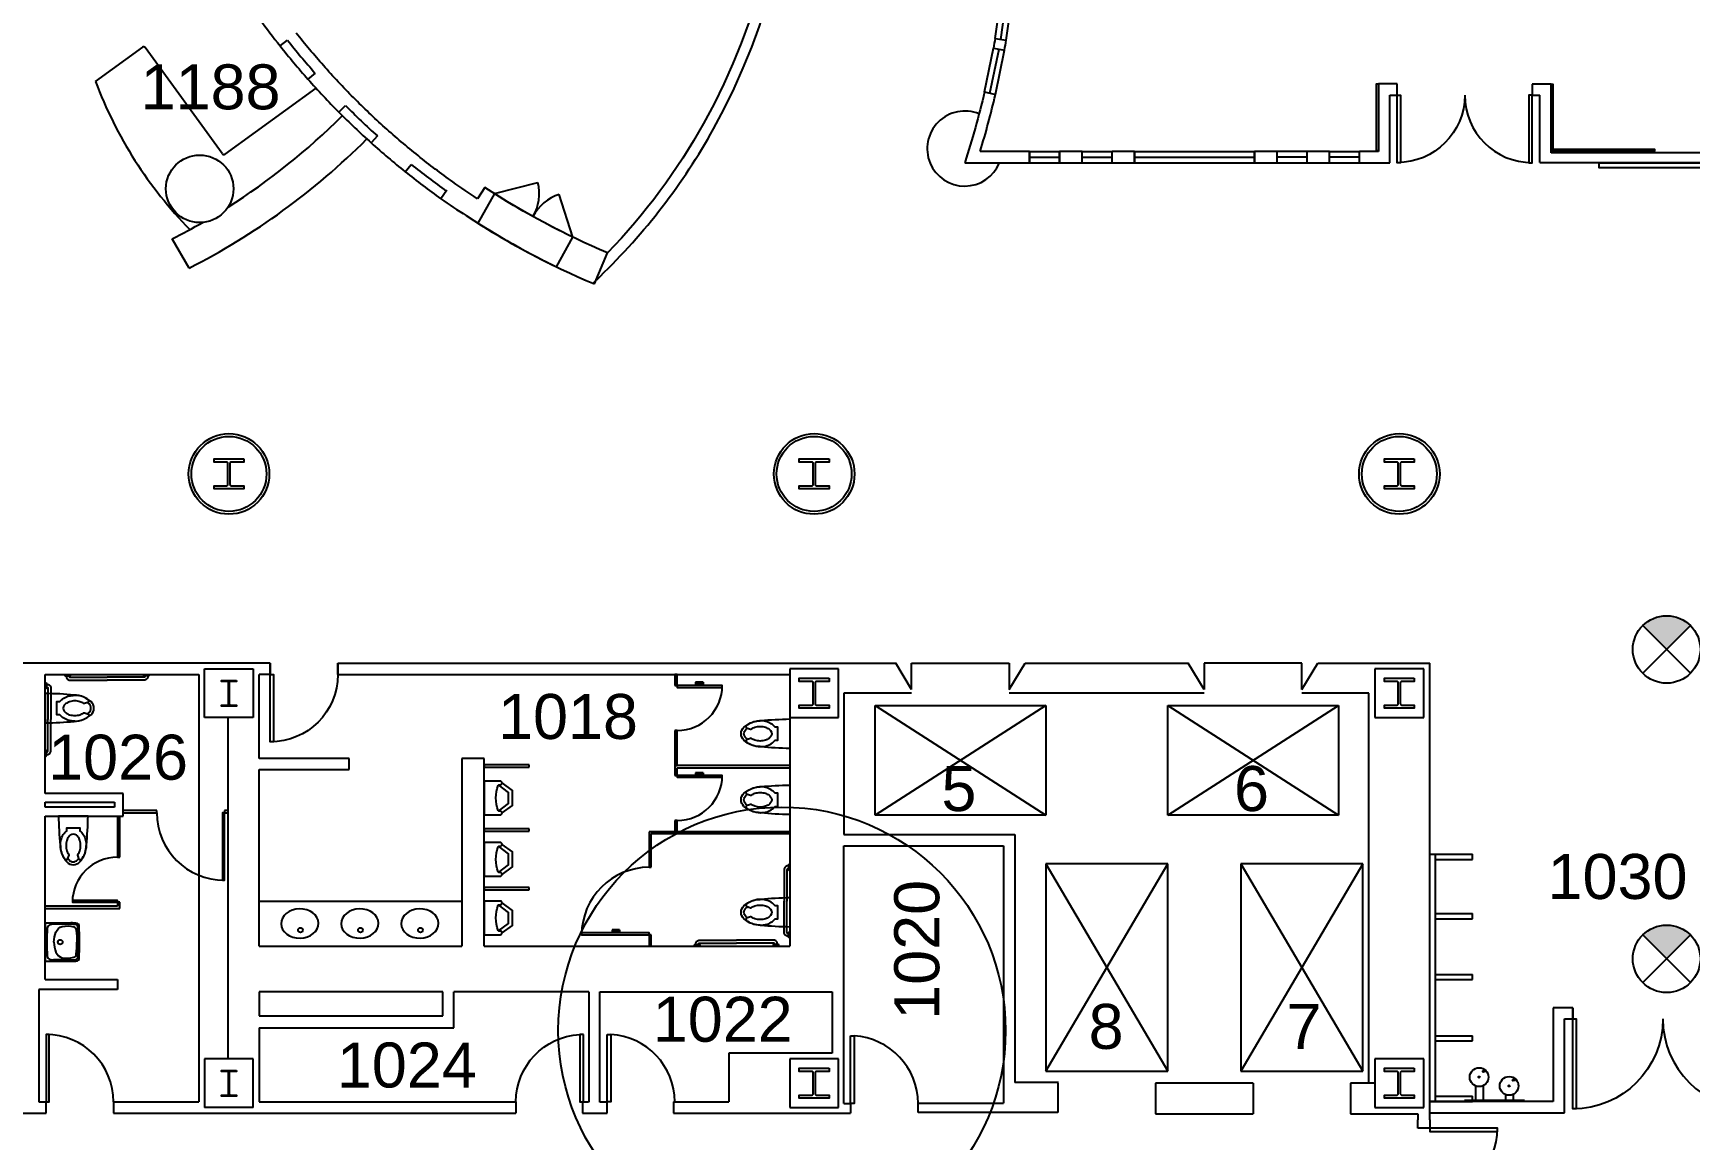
# Model space of a CAD drawing. Header units: inches. Extents: x 283 to 7662, y 1515 to 4754.
# Drawn here: x 5179 to 6062, y 3067 to 3657 of the extents above; entities that cross this region are included whole.
import ezdxf

# ---------------------------------------------------------------- set-up
doc = ezdxf.new("R2010")
doc.units = ezdxf.units.IN
doc.header["$LTSCALE"] = 150
doc.header["$MEASUREMENT"] = 0
doc.header["$PDMODE"] = 3
doc.header["$PDSIZE"] = 1
doc.layers.get('0').update_dxf_attribs({"linetype": 'CONTINUOUS'})
doc.layers.get('DEFPOINTS').update_dxf_attribs({"color": 31, "linetype": 'CONTINUOUS'})
for name, color, linetype in [('A-ANNO-TEXT', 4, 'CONTINUOUS'), ('A-ANNO-TEXT-STAIR', 4, 'CONTINUOUS'), ('A-COLS', 5, 'CONTINUOUS'), ('A-DOOR', 2, 'CONTINUOUS'), ('A-FLOR-CASE', 3, 'CONTINUOUS'), ('A-FLOR-EVTR', 2, 'CONTINUOUS'), ('A-FLOR-PFIX', 2, 'CONTINUOUS'), ('A-GLAZ', 2, 'CONTINUOUS'), ('A-GLAZ-SILL', 1, 'CONTINUOUS'), ('A-WALL-FULL', 6, 'CONTINUOUS'), ('X-Clng-Lite', 12, 'CONTINUOUS')]:
    doc.layers.add(name, color=color, linetype=linetype)
doc.styles.add('ARIAL', font='arial.ttf')
doc.styles.get("Standard").update_dxf_attribs({"font": 'SIMPLEX.shx', "height": 9})

# ---------------------------------------------------------------- blocks, each defined once
blk = doc.blocks.new('3DOOR')
blk.add_lwpolyline([(0, 36), (2, 36), (2, 0), (0, 0)], close=True)
blk.add_arc((-0.1, -0.04), 36.1, 0.06887, 86.65797)
blk = doc.blocks.new('I_PLUMB_WC_FLUSH - WALL_P')
for p, q in [((0, 7.87), (0, -7.87)), ((20.66, -2.45), (20.66, -2.45)), ((23.42, -3.55), (23.42, -3.55))]:
    blk.add_line(p, q)
for points in [[(15.8, -6.89, -0.074934), (12.15, -6.34, -0.085426), (9.26, -4.87, -0.066386), (7.85, -3.5), (6.3, -3.5), (6.3, 3.5), (7.85, 3.5, -0.066386), (9.26, 4.87, -0.085426), (12.15, 6.34, -0.111314), (17.58, 6.76)], [(23.31, 4.04, -0.562484), (23.12, 3.21), (20.89, 2.47, -0.238976), (20.44, 2.54, 0.08035), (18.56, 3.47, 0.074934), (15.8, 3.89, 0.074934), (13.03, 3.47, 0.085426), (11.05, 2.46, 0.066386), (10.21, 1.65, 0.330534), (10.21, -1.65, 0.066386), (11.05, -2.46, 0.085426), (13.03, -3.47, 0.074934), (15.8, -3.89, 0.074934), (18.56, -3.47, 0.08035), (20.44, -2.54, -0.238976), (20.89, -2.47), (23.09, -3.2, -0.549653), (23.3, -4.02)]]:
    blk.add_lwpolyline(points, format="xyb")
for centre, radius, start, end in [((-4.53, -220.77), 228.68, 84.97475, 88.86522), ((15.15, -6.94), 13.98, 48.3948, 88.55225), ((15.8, -5.49), 12.38, 72.85836, 90), ((16.63, -2.8), 9.56, 53.32752, 72.85836), ((17.9, -1.09), 7.43, 43.42584, 53.32752), ((15.32, -6.59), 12, 47.5091, 53.12083), ((21.36, 0), 3.07, 312.49041, 47.50959), ((21.28, 0), 4.72, 312.19376, 48.11148), ((-4.53, 220.77), 228.68, 271.13478, 275.02525), ((15.14, 6.9), 13.94, 271.50865, 311.82352), ((15.8, 5.49), 12.38, 270, 287.14164), ((16.63, 2.8), 9.56, 287.14164, 306.67248), ((17.9, 1.09), 7.43, 306.67248, 316.57416), ((15.32, 6.61), 12, 306.87917, 312.4909)]:
    blk.add_arc(centre, radius, start, end)
blk = doc.blocks.new('*U86')
at = {"layer": 'A-FLOR-PFIX', "color": 2, "linetype": 'Continuous', "lineweight": -3}
blk.add_blockref('I_PLUMB_WC_FLUSH - WALL_P', (0, 0), dxfattribs=at)
blk = doc.blocks.new('I_PLUMB_URINAL_WALL-HUNG_P')
at = {"color": 0, "linetype": 'ByBlock', "lineweight": -2}
blk.add_lwpolyline([(8.5, -7), (7.78, -7, -0.317923), (7.4, -6.74, -0.171412), (7.4, 6.74, -0.317923), (7.78, 7), (8.5, 7, 1), (8.5, 9), (0, 9), (0, -9), (8.5, -9, 1)], format="xyb", close=True, dxfattribs=at)
for points in [[(7.56, -6.94), (13, -2.98), (13, 2.98), (7.56, 6.94)], [(9.5, -8), (15, -4), (15, 4), (9.5, 8)]]:
    blk.add_lwpolyline(points, dxfattribs=at)
at = {"layer": 'DEFPOINTS', "color": 0, "linetype": 'ByBlock', "lineweight": -2}
for p in [(0, 15), (0, -15)]:
    blk.add_point(p, dxfattribs=at)
at = {"color": 0, "linetype": 'ByBlock', "lineweight": -2, "flags": 9}
for tag, p in [('FU_COLD', (0.02, -8.99)), ('FU_HOT', (0.04, -8.99)), ('FU_WASTE', (0.07, -8.99)), ('FU_TOTAL', (0.09, -8.99)), ('FIXT_CODE', (0.12, -8.99))]:
    blk.add_attdef(tag, p, '', height=0.01, rotation=90, dxfattribs=at)
blk = doc.blocks.new('TRA_EXITSIGN_1')
at = {"linetype": 'ByBlock'}
blk.add_hatch(color=0, dxfattribs=at).paths.add_polyline_path([(0, 0), (-0.707, 0.707, 0.198912), (-1, 0, 0.198912), (-0.707, -0.707)])
at = {"color": 0, "linetype": 'ByBlock'}
for p, q in [((-0.707, -0.707), (0.707, 0.707)), ((0.707, -0.707), (-0.707, 0.707))]:
    blk.add_line(p, q, dxfattribs=at)
blk.add_circle((0, 0), 1, dxfattribs=at)
blk = doc.blocks.new('*U149')
at = {"layer": 'A-FLOR-PFIX', "color": 2, "linetype": 'Continuous', "lineweight": -3}
blk.add_blockref('I_PLUMB_WC_FLUSH - WALL_P', (0, 0), dxfattribs=at)
blk = doc.blocks.new('*U151')
at = {"layer": 'A-FLOR-PFIX', "color": 2, "linetype": 'Continuous', "lineweight": -3}
blk.add_blockref('I_PLUMB_WC_FLUSH - WALL_P', (0, 0), dxfattribs=at)
blk = doc.blocks.new('*U155')
at = {"layer": 'A-FLOR-PFIX', "color": 2, "linetype": 'Continuous', "lineweight": -3}
blk.add_blockref('I_PLUMB_WC_FLUSH - WALL_P', (0, 0), dxfattribs=at)
blk = doc.blocks.new('*U157')
at = {"layer": 'A-FLOR-PFIX', "color": 2, "linetype": 'Continuous', "lineweight": -3}
blk.add_blockref('I_PLUMB_WC_FLUSH - WALL_P', (0, 0), dxfattribs=at)

msp = doc.modelspace()

# ---------------------------------------------------------------- linework, layer by layer
at = {"layer": 'A-COLS'}
for p, q in [((5270, 3292), (5270, 3318)), ((5270, 3318), (5296, 3318)), ((5296, 3318), (5296, 3292)), ((5608, 3318), (5582, 3318)), ((5582, 3318), (5582, 3292)), ((5608, 3292), (5608, 3318)), ((5894, 3318), (5894, 3292)), ((5920, 3318), (5894, 3318)), ((5920, 3292), (5920, 3318)), ((5296, 3292), (5270, 3292)), ((5582, 3292), (5608, 3292)), ((5894, 3292), (5920, 3292)), ((5270, 3110), (5270, 3084)), ((5296, 3110), (5270, 3110)), ((5296, 3084), (5296, 3110)), ((5582, 3110), (5582, 3084)), ((5608, 3110), (5582, 3110)), ((5608, 3084), (5608, 3110)), ((5894, 3110), (5894, 3084)), ((5920, 3110), (5894, 3110)), ((5920, 3084), (5920, 3110)), ((5296, 3084), (5270, 3084)), ((5582, 3084), (5608, 3084)), ((5894, 3084), (5920, 3084))]:
    msp.add_line(p, q, dxfattribs=at)
for points in [[(5290.94, 3430.02), (5290.94, 3428.3), (5284.19, 3428.3, 0.414214), (5283.53, 3427.64), (5283.53, 3416.36, 0.414214), (5284.19, 3415.7), (5290.94, 3415.7), (5290.94, 3413.98), (5275.05, 3413.98), (5275.05, 3415.7), (5281.81, 3415.7, 0.414214), (5282.46, 3416.36), (5282.46, 3427.64, 0.414214), (5281.81, 3428.3), (5275.05, 3428.3), (5275.05, 3430.02)], [(5602.94, 3430.02), (5602.94, 3428.3), (5596.19, 3428.3, 0.414214), (5595.53, 3427.64), (5595.53, 3416.36, 0.414214), (5596.19, 3415.7), (5602.94, 3415.7), (5602.94, 3413.98), (5587.05, 3413.98), (5587.05, 3415.7), (5593.81, 3415.7, 0.414214), (5594.46, 3416.36), (5594.46, 3427.64, 0.414214), (5593.81, 3428.3), (5587.05, 3428.3), (5587.05, 3430.02)], [(5914.94, 3430.02), (5914.94, 3428.3), (5908.19, 3428.3, 0.414214), (5907.53, 3427.64), (5907.53, 3416.36, 0.414214), (5908.19, 3415.7), (5914.94, 3415.7), (5914.94, 3413.98), (5899.05, 3413.98), (5899.05, 3415.7), (5905.81, 3415.7, 0.414214), (5906.46, 3416.36), (5906.46, 3427.64, 0.414214), (5905.81, 3428.3), (5899.05, 3428.3), (5899.05, 3430.02)], [(5602.94, 3313.02), (5602.94, 3311.3), (5596.19, 3311.3, 0.414214), (5595.53, 3310.64), (5595.53, 3299.36, 0.414214), (5596.19, 3298.7), (5602.94, 3298.7), (5602.94, 3296.98), (5587.05, 3296.98), (5587.05, 3298.7), (5593.81, 3298.7, 0.414214), (5594.46, 3299.36), (5594.46, 3310.64, 0.414214), (5593.81, 3311.3), (5587.05, 3311.3), (5587.05, 3313.02)], [(5914.94, 3313.02), (5914.94, 3311.3), (5908.19, 3311.3, 0.414214), (5907.53, 3310.64), (5907.53, 3299.36, 0.414214), (5908.19, 3298.7), (5914.94, 3298.7), (5914.94, 3296.98), (5899.05, 3296.98), (5899.05, 3298.7), (5905.81, 3298.7, 0.414214), (5906.46, 3299.36), (5906.46, 3310.64, 0.414214), (5905.81, 3311.3), (5899.05, 3311.3), (5899.05, 3313.02)], [(5287, 3311.83), (5287, 3311.3), (5283.93, 3311.3, 0.414214), (5283.15, 3310.52), (5283.15, 3299.48, 0.414214), (5283.93, 3298.7), (5287, 3298.7), (5287, 3298.17), (5279, 3298.17), (5279, 3298.7), (5282.06, 3298.7, 0.414214), (5282.85, 3299.48), (5282.85, 3310.52, 0.414214), (5282.06, 3311.3), (5279, 3311.3), (5279, 3311.83)], [(5287, 3103.83), (5287, 3103.3), (5283.93, 3103.3, 0.414214), (5283.15, 3102.52), (5283.15, 3091.48, 0.414214), (5283.93, 3090.7), (5287, 3090.7), (5287, 3090.17), (5279, 3090.17), (5279, 3090.7), (5282.06, 3090.7, 0.414214), (5282.85, 3091.48), (5282.85, 3102.52, 0.414214), (5282.06, 3103.3), (5279, 3103.3), (5279, 3103.83)], [(5602.94, 3105.02), (5602.94, 3103.3), (5596.19, 3103.3, 0.414214), (5595.53, 3102.65), (5595.53, 3091.36, 0.414214), (5596.19, 3090.7), (5602.94, 3090.7), (5602.94, 3088.98), (5587.05, 3088.98), (5587.05, 3090.7), (5593.81, 3090.7, 0.414214), (5594.46, 3091.36), (5594.46, 3102.65, 0.414214), (5593.81, 3103.3), (5587.05, 3103.3), (5587.05, 3105.02)], [(5914.94, 3105.02), (5914.94, 3103.3), (5908.19, 3103.3, 0.414214), (5907.53, 3102.65), (5907.53, 3091.36, 0.414214), (5908.19, 3090.7), (5914.94, 3090.7), (5914.94, 3088.98), (5899.05, 3088.98), (5899.05, 3090.7), (5905.81, 3090.7, 0.414214), (5906.46, 3091.36), (5906.46, 3102.65, 0.414214), (5905.81, 3103.3), (5899.05, 3103.3), (5899.05, 3105.02)]]:
    msp.add_lwpolyline(points, format="xyb", close=True, dxfattribs=at)
for centre, radius in [((5283.03, 3422), 21.5), ((5283, 3422), 20), ((5595.03, 3422), 21.5), ((5595, 3422), 20), ((5907.03, 3422), 21.5), ((5907, 3422), 20)]:
    msp.add_circle(centre, radius, dxfattribs=at)
at = {"layer": 'A-DOOR'}
for points in [[(5905.87, 3624), (5907.62, 3624), (5907.62, 3588), (5905.87, 3588)], [(5977.87, 3624), (5976.12, 3624), (5976.12, 3588), (5977.87, 3588)], [(5305.06, 3315.02), (5306.81, 3315.02), (5306.81, 3279.02), (5305.06, 3279.02)], [(5999.5, 3131.25), (6001.25, 3131.25), (6001.25, 3083.25), (5999.5, 3083.25)], [(5185.49, 3087.01), (5187.24, 3087.01), (5187.24, 3123.01), (5185.49, 3123.01)], [(5923.28, 3073), (5923.28, 3071.25), (5959.28, 3071.25), (5959.28, 3073)]]:
    msp.add_lwpolyline(points, close=True, dxfattribs=at)
at = {"layer": 'A-DOOR', "extrusion": (0, 0, -1)}
for centre, radius in [((-5905.87, 3624), 36), ((-5305.06, 3315.02), 36), ((-5999.5, 3131.25), 48)]:
    msp.add_arc(centre, radius, 180, 270, dxfattribs=at)
at = {"layer": 'A-DOOR'}
for centre, radius, start, end in [((5977.87, 3624), 36, 180, 270), ((6095.5, 3131.25), 48, 180, 270), ((5185.49, 3087.01), 36, 0, 90), ((5923.28, 3073), 36, 270, 0)]:
    msp.add_arc(centre, radius, start, end, dxfattribs=at)
at = {"layer": 'A-FLOR-CASE'}
for p, q in [((5236.9, 3649.64), (5211.77, 3631.38)), ((5279.37, 3592.85), (5238.28, 3649.4)), ((5329.35, 3627.83), (5280.81, 3592.57)), ((5424.5, 3571.54), (5447.74, 3577.42)), ((5466.38, 3548.22), (5459.13, 3571.08)), ((5261.77, 3531.76), (5252.74, 3547.32)), ((5923.25, 3219.11), (5945.97, 3219.11)), ((5926.23, 3087.25), (5926.23, 3219.11)), ((5926.23, 3216.36), (5945.97, 3216.36)), ((5945.97, 3216.36), (5945.97, 3219.11)), ((5926.23, 3187.46), (5945.97, 3187.46)), ((5926.23, 3184.71), (5945.97, 3184.71)), ((5945.97, 3184.71), (5945.97, 3187.46)), ((5926.23, 3155.02), (5945.97, 3155.02)), ((5945.97, 3152.27), (5945.97, 3155.02)), ((5926.23, 3152.27), (5945.97, 3152.27)), ((5926.23, 3122.3), (5945.97, 3122.3)), ((5926.23, 3119.55), (5945.97, 3119.55)), ((5945.97, 3119.55), (5945.97, 3122.3)), ((5923.25, 3087.25), (5945.97, 3087.25)), ((5926.23, 3090), (5945.97, 3090)), ((5945.97, 3087.25), (5945.97, 3090))]:
    msp.add_line(p, q, dxfattribs=at)
for points in [[(5895.87, 3594.25), (5894.87, 3594.25), (5894.87, 3630), (5895.87, 3630)], [(5988.89, 3594.17), (5987.89, 3594.17), (5987.89, 3629.93), (5988.89, 3629.93)], [(5988.91, 3594.18), (5988.91, 3595.18), (6043.02, 3595.18), (6043.02, 3594.18)], [(6397.58, 3585.17), (6013.58, 3585.17), (6013.58, 3588), (6397.58, 3588)]]:
    msp.add_lwpolyline(points, close=True, dxfattribs=at)
msp.add_lwpolyline([(5466.38, 3548.22, -0.029593), (5424.5, 3571.54), (5415.76, 3555.77, 0.031228), (5457.65, 3532.45)], format="xyb", close=True, dxfattribs=at)
msp.add_circle((5267.43, 3574.08), 18, dxfattribs=at)
for centre, radius, start, end in [((5237.48, 3648.82), 1, 36, 124.86907), ((5639.53, 3910.76), 419.83, 218.34792, 221.51036), ((5426.58, 3712.61), 229.65, 200.71582, 224.2733), ((5092.33, 3864.46), 355.36, 302.35783, 314.9577), ((5639.53, 3910.76), 419.83, 224.79785, 228.03727), ((5092.33, 3864.46), 373.36, 296.98801, 315.01199), ((5280.22, 3593.37), 1, 211.51218, 306), ((5639.53, 3910.76), 419.83, 231.28563, 234.54036), ((5424.5, 3571.54), 23.98, 329.19709, 14.19708), ((5466.38, 3548.22), 23.98, 107.58602, 152.58601), ((5062.94, 3917.5), 416, 297.14557, 299.70169)]:
    msp.add_arc(centre, radius, start, end, dxfattribs=at)
at = {"layer": 'A-FLOR-EVTR'}
for p, q in [((5627.5, 3298.5), (5718.5, 3298.5)), ((5627.5, 3240), (5627.5, 3298.5)), ((5627.5, 3298.5), (5718.5, 3240)), ((5718.5, 3298.5), (5627.5, 3240)), ((5718.5, 3298.5), (5718.5, 3240)), ((5783.5, 3298.5), (5874.5, 3298.5)), ((5783.5, 3240), (5783.5, 3298.5)), ((5783.5, 3240), (5874.5, 3298.5)), ((5783.5, 3298.5), (5874.5, 3240)), ((5874.5, 3298.5), (5874.5, 3240)), ((5718.5, 3240), (5627.5, 3240)), ((5874.5, 3240), (5783.5, 3240)), ((5718.5, 3214), (5718.5, 3103.5)), ((5783.5, 3214), (5718.5, 3214)), ((5718.5, 3214), (5783.5, 3103.5)), ((5718.5, 3103.5), (5783.5, 3214)), ((5783.5, 3103.5), (5783.5, 3214)), ((5822.5, 3214), (5822.5, 3103.5)), ((5887.5, 3214), (5822.5, 3214)), ((5887.5, 3214), (5822.5, 3103.5)), ((5822.5, 3214), (5887.5, 3103.5)), ((5887.5, 3103.5), (5887.5, 3214)), ((5718.5, 3103.5), (5783.5, 3103.5)), ((5822.5, 3103.5), (5887.5, 3103.5))]:
    msp.add_line(p, q, dxfattribs=at)
at = {"layer": 'A-FLOR-PFIX'}
for p, q in [((5522.04, 3315.02), (5520.79, 3315.02)), ((5520.79, 3315.02), (5520.79, 3309.14)), ((5522.04, 3309.14), (5522.04, 3315.02)), ((5520.79, 3309.14), (5522.04, 3309.14)), ((5531.81, 3310.88), (5531.81, 3309.88)), ((5535.81, 3310.88), (5531.81, 3310.88)), ((5531.81, 3310.88), (5531.81, 3309.88)), ((5535.81, 3310.88), (5531.81, 3310.88)), ((5535.81, 3309.88), (5531.81, 3309.88)), ((5535.81, 3309.88), (5531.81, 3309.88)), ((5533.31, 3309.88), (5533.31, 3309.13)), ((5533.31, 3309.88), (5533.31, 3309.13)), ((5534.31, 3309.88), (5534.31, 3309.13)), ((5534.31, 3309.88), (5534.31, 3309.13)), ((5535.81, 3310.88), (5535.81, 3309.88)), ((5535.81, 3310.88), (5535.81, 3309.88)), ((5522.04, 3285.14), (5520.79, 3285.14)), ((5520.79, 3285.14), (5520.79, 3266.41)), ((5522.04, 3266.41), (5522.04, 3285.14)), ((5443.13, 3266.88), (5419.13, 3266.88)), ((5419.13, 3266.88), (5419.13, 3265.63)), ((5419.13, 3265.63), (5443.13, 3265.63)), ((5443.13, 3265.63), (5443.13, 3266.88)), ((5582.04, 3266.41), (5520.79, 3266.41)), ((5520.79, 3266.41), (5522.04, 3266.41)), ((5520.79, 3266.41), (5520.79, 3261.16)), ((5520.79, 3261.16), (5522.04, 3261.16)), ((5522.04, 3265.16), (5582.04, 3265.16)), ((5522.04, 3261.16), (5522.04, 3265.16)), ((5531.81, 3262.53), (5531.81, 3261.53)), ((5535.81, 3262.53), (5531.81, 3262.53)), ((5531.81, 3262.53), (5531.81, 3261.53)), ((5535.81, 3262.53), (5531.81, 3262.53)), ((5535.81, 3261.53), (5531.81, 3261.53)), ((5535.81, 3261.53), (5531.81, 3261.53)), ((5533.31, 3261.53), (5533.31, 3260.78)), ((5533.31, 3261.53), (5533.31, 3260.78)), ((5534.31, 3261.53), (5534.31, 3260.78)), ((5534.31, 3261.53), (5534.31, 3260.78)), ((5535.81, 3262.53), (5535.81, 3261.53)), ((5535.81, 3262.53), (5535.81, 3261.53)), ((5244.56, 3242.52), (5226.56, 3242.52)), ((5244.56, 3241.27), (5244.56, 3242.52)), ((5282.62, 3242.52), (5280.56, 3242.52)), ((5280.56, 3242.52), (5280.56, 3241.27)), ((5282.62, 3241.27), (5282.62, 3242.52)), ((5223.56, 3239.52), (5223.56, 3217.52)), ((5224.81, 3217.52), (5224.81, 3239.52)), ((5226.56, 3241.27), (5244.56, 3241.27)), ((5280.56, 3241.27), (5282.62, 3241.27)), ((5522.04, 3237.16), (5520.79, 3237.16)), ((5520.79, 3237.16), (5520.79, 3231.16)), ((5522.04, 3231.16), (5522.04, 3237.16)), ((5443.13, 3232.63), (5419.13, 3232.63)), ((5419.13, 3232.63), (5419.13, 3231.38)), ((5419.13, 3231.38), (5443.13, 3231.38)), ((5443.13, 3231.38), (5443.13, 3232.63)), ((5582.04, 3231.16), (5507.03, 3231.16)), ((5507.03, 3231.16), (5507.03, 3212.16)), ((5508.03, 3230.16), (5582.04, 3230.16)), ((5508.03, 3212.16), (5508.03, 3230.16)), ((5520.79, 3231.16), (5522.04, 3231.16)), ((5223.56, 3217.52), (5224.81, 3217.52)), ((5507.03, 3212.16), (5508.03, 3212.16)), ((5443.13, 3201.41), (5419.13, 3201.41)), ((5419.13, 3201.41), (5419.13, 3200.16)), ((5419.13, 3200.16), (5443.13, 3200.16)), ((5443.13, 3200.16), (5443.13, 3201.41)), ((5223.56, 3191.52), (5185.03, 3191.52)), ((5185.03, 3190.27), (5224.81, 3190.27)), ((5224.81, 3193.52), (5223.56, 3193.52)), ((5223.56, 3193.52), (5223.56, 3191.52)), ((5224.81, 3190.27), (5224.81, 3193.52)), ((5299.13, 3194.16), (5407.13, 3194.16)), ((5185.03, 3182.52), (5198.72, 3182.52)), ((5185.03, 3182.52), (5185.03, 3162.02)), ((5198.72, 3181.77), (5189.41, 3181.77)), ((5487.29, 3178.89), (5487.29, 3177.89)), ((5491.29, 3178.89), (5487.29, 3178.89)), ((5487.29, 3178.89), (5487.29, 3177.89)), ((5491.29, 3178.89), (5487.29, 3178.89)), ((5491.29, 3177.89), (5487.29, 3177.89)), ((5491.29, 3177.89), (5487.29, 3177.89)), ((5488.79, 3177.89), (5488.79, 3177.14)), ((5488.79, 3177.89), (5488.79, 3177.14)), ((5489.79, 3177.89), (5489.79, 3177.14)), ((5489.79, 3177.89), (5489.79, 3177.14)), ((5491.29, 3178.89), (5491.29, 3177.89)), ((5491.29, 3178.89), (5491.29, 3177.89)), ((5508.05, 3176.16), (5507.05, 3176.16)), ((5507.05, 3176.16), (5507.05, 3170.16)), ((5508.05, 3170.16), (5508.05, 3176.16)), ((5198.72, 3162.77), (5189.41, 3162.77)), ((5198.72, 3162.77), (5189.41, 3162.77)), ((5507.05, 3170.16), (5508.05, 3170.16)), ((5185.03, 3162.02), (5198.72, 3162.02)), ((5947.66, 3095.6), (5947.66, 3087.86)), ((5951.66, 3095.7), (5951.66, 3087.86)), ((5973.66, 3087.86), (5941.66, 3087.86)), ((5941.66, 3087.86), (5941.66, 3087.23)), ((5963.66, 3090.91), (5963.66, 3087.86)), ((5967.66, 3091.01), (5967.66, 3087.86)), ((5973.66, 3087.86), (5973.66, 3087.23))]:
    msp.add_line(p, q, dxfattribs=at)
for points in [[(5195.53, 3315.02), (5195.53, 3314.52), (5195.78, 3314.27), (5198.28, 3314.27), (5198.53, 3314.52), (5198.53, 3315.02)], [(5240.53, 3315.02), (5240.53, 3314.52), (5240.28, 3314.27), (5237.78, 3314.27), (5237.53, 3314.52), (5237.53, 3315.02)], [(5185.03, 3310.52), (5185.53, 3310.52), (5185.78, 3310.27), (5185.78, 3307.77), (5185.53, 3307.52), (5185.03, 3307.52)], [(5185.03, 3271.52), (5185.53, 3271.52), (5185.78, 3271.77), (5185.78, 3274.27), (5185.53, 3274.52), (5185.03, 3274.52)], [(5582.03, 3213.65), (5581.53, 3213.65), (5581.28, 3213.4), (5581.28, 3210.9), (5581.53, 3210.65), (5582.03, 3210.65)], [(5531.15, 3170.28), (5531.15, 3170.78), (5531.4, 3171.03), (5533.9, 3171.03), (5534.15, 3170.78), (5534.15, 3170.28)], [(5576.15, 3170.28), (5576.15, 3170.78), (5575.9, 3171.03), (5573.4, 3171.03), (5573.15, 3170.78), (5573.15, 3170.28)], [(5582.03, 3174.65), (5581.53, 3174.65), (5581.28, 3174.9), (5581.28, 3177.4), (5581.53, 3177.65), (5582.03, 3177.65)]]:
    msp.add_lwpolyline(points, dxfattribs=at)
for points in [[(5196.28, 3314.27), (5196.28, 3314.02, 0.414214), (5198.28, 3312.02), (5218.03, 3312.02)], [(5197.78, 3314.27), (5197.78, 3314.02, 0.414214), (5198.28, 3313.52), (5218.03, 3313.52)], [(5239.78, 3314.27), (5239.78, 3314.02, -0.414214), (5237.78, 3312.02), (5218.03, 3312.02)], [(5238.28, 3314.27), (5238.28, 3314.02, -0.414214), (5237.78, 3313.52), (5218.03, 3313.52)], [(5185.78, 3309.77), (5186.03, 3309.77, -0.414214), (5188.03, 3307.77), (5188.03, 3291.02)], [(5185.78, 3308.27), (5186.03, 3308.27, -0.414214), (5186.53, 3307.77), (5186.53, 3291.02)], [(5185.78, 3272.27), (5186.03, 3272.27, 0.414214), (5188.03, 3274.27), (5188.03, 3291.02)], [(5185.78, 3273.77), (5186.03, 3273.77, 0.414214), (5186.53, 3274.27), (5186.53, 3291.02)], [(5581.28, 3212.9), (5581.03, 3212.9, 0.414214), (5579.03, 3210.9), (5579.03, 3194.15)], [(5581.28, 3211.4), (5581.03, 3211.4, 0.414214), (5580.53, 3210.9), (5580.53, 3194.15)], [(5581.28, 3175.4), (5581.03, 3175.4, -0.414214), (5579.03, 3177.4), (5579.03, 3194.15)], [(5581.28, 3176.9), (5581.03, 3176.9, -0.414214), (5580.53, 3177.4), (5580.53, 3194.15)], [(5189.72, 3172.27, -0.096281), (5190.77, 3177.65, -0.241749), (5194.16, 3180.58, -0.139337), (5200.24, 3180.35, -0.293749), (5201.61, 3178.67, -0.028065), (5201.97, 3172.27)], [(5189.72, 3172.27, 0.096281), (5190.77, 3166.89, 0.241749), (5194.16, 3163.96, 0.139337), (5200.24, 3164.19, 0.293749), (5201.61, 3165.87, 0.028065), (5201.97, 3172.27)], [(5531.9, 3171.03), (5531.9, 3171.28, -0.414214), (5533.9, 3173.28), (5553.65, 3173.28)], [(5533.4, 3171.03), (5533.4, 3171.28, -0.414214), (5533.9, 3171.78), (5553.65, 3171.78)], [(5575.4, 3171.03), (5575.4, 3171.28, 0.414214), (5573.4, 3173.28), (5553.65, 3173.28)], [(5573.9, 3171.03), (5573.9, 3171.28, 0.414214), (5573.4, 3171.78), (5553.65, 3171.78)]]:
    msp.add_lwpolyline(points, format="xyb", dxfattribs=at)
for points in [[(5522.04, 3309.14), (5522.04, 3308.14), (5546.04, 3308.14), (5546.04, 3309.14)], [(5522.04, 3261.16), (5522.04, 3260.16), (5546.04, 3260.16), (5546.04, 3261.16)], [(5280.56, 3241.27), (5279.56, 3241.27), (5279.56, 3205.27), (5280.56, 3205.27)], [(5223.56, 3193.52), (5223.56, 3194.52), (5199.56, 3194.52), (5199.56, 3193.52)], [(5507.05, 3176.16), (5507.05, 3177.16), (5471.05, 3177.16), (5471.05, 3176.16)]]:
    msp.add_lwpolyline(points, close=True, dxfattribs=at)
for points in [[(5952.74, 3103.17), (5951.73, 3102.87, -0.666667), (5951.6, 3103.64), (5952.66, 3103.68, -0.5), (5952.74, 3103.17)], [(5968.74, 3098.49), (5967.73, 3098.19, -0.666667), (5967.6, 3098.95), (5968.66, 3099, -0.5), (5968.74, 3098.49)]]:
    msp.add_lwpolyline(points, format="xyb", close=True, dxfattribs=at)
for centre, radius in [((5321.13, 3178.64), 1.25), ((5353.13, 3178.64), 1.25), ((5385.13, 3178.64), 1.25), ((5193.03, 3172.27), 1.25), ((5949.54, 3100.23), 5), ((5949.54, 3100.23), 0.378), ((5965.54, 3095.54), 5), ((5965.54, 3095.54), 0.378)]:
    msp.add_circle(centre, radius, dxfattribs=at)
for centre, radius, start, end in [((5522.04, 3309.14), 24, 270, 0), ((5522.04, 3261.16), 24, 270, 0), ((5280.56, 3241.27), 36, 180, 270), ((5223.56, 3193.52), 24, 90, 180), ((5507.05, 3176.16), 36, 90, 180), ((5188.07, 3179.56), 2, 107.5865, 177.21158), ((5189.41, 3175.36), 6.41, 90, 107.5865), ((5198.72, 3160.45), 22.07, 80.79746, 90), ((5198.72, 3160.45), 21.32, 82.51783, 90), ((5201.36, 3180.6), 1, 2.29012, 82.51783), ((5202.09, 3181.25), 1, 2.46064, 80.79746), ((4993.15, 3172.27), 209.39, 357.70988, 2.29012), ((4993.15, 3172.27), 210.14, 357.53936, 2.46064), ((5332.52, 3172.53), 146.61, 177.21158, 182.99715), ((5188.1, 3164.97), 2, 182.99715, 252.77581), ((5189.41, 3169.18), 6.41, 252.4135, 270), ((5189.41, 3169.18), 6.41, 252.77581, 270), ((5198.72, 3184.09), 21.32, 270, 277.48217), ((5198.72, 3184.09), 21.32, 270, 277.48217), ((5198.72, 3184.09), 22.07, 270, 279.20254), ((5198.72, 3184.09), 22.07, 270, 279.20254), ((5201.36, 3163.94), 1, 277.48217, 357.70988), ((5201.36, 3163.94), 1, 277.48217, 357.70988), ((5202.09, 3163.29), 1, 279.20254, 357.53936), ((5202.09, 3163.29), 1, 279.20254, 357.53936)]:
    msp.add_arc(centre, radius, start, end, dxfattribs=at)
at = {"layer": 'A-FLOR-PFIX', "extrusion": (0, 0, -1)}
for centre in [(5320.78, 3182.2), (5352.78, 3182.2), (5384.78, 3182.2)]:
    msp.add_ellipse(centre, major_axis=(10, 0.21), ratio=0.78125, start_param=4.712389, end_param=10.995574, dxfattribs=at)
at = {"layer": 'A-GLAZ'}
for p, q in [((5694.47, 3653.79), (5697.78, 3677.56)), ((5688.75, 3625.04), (5693.57, 3648.56)), ((5709.84, 3591), (5725.84, 3591)), ((5737.84, 3591), (5753.84, 3591)), ((5765.84, 3591), (5829.84, 3591)), ((5857.84, 3591), (5841.84, 3591)), ((5885.84, 3591), (5869.84, 3591))]:
    msp.add_line(p, q, dxfattribs=at)
at = {"layer": 'A-GLAZ-SILL'}
for p, q in [((5691.51, 3654.28), (5694.8, 3677.9)), ((5697.43, 3653.3), (5700.76, 3677.23)), ((5685.83, 3625.72), (5690.62, 3649.08)), ((5691.68, 3624.36), (5696.53, 3648.03)), ((5709.78, 3594), (5725.81, 3594)), ((5709.81, 3588), (5725.84, 3588)), ((5737.84, 3594), (5753.84, 3594)), ((5737.84, 3588), (5753.84, 3588)), ((5765.81, 3588), (5829.87, 3588)), ((5765.84, 3594), (5829.87, 3594)), ((5857.87, 3594), (5841.84, 3594)), ((5841.84, 3588), (5857.87, 3588)), ((5869.84, 3594), (5885.84, 3594)), ((5869.84, 3588), (5885.84, 3588))]:
    msp.add_line(p, q, dxfattribs=at)
at = {"layer": 'A-WALL-FULL'}
for p, q in [((5310.28, 3650.28), (5314.2, 3653.38)), ((5690.62, 3649.08), (5696.53, 3648.03)), ((5691.51, 3654.28), (5697.43, 3653.3)), ((5328.89, 3635.82), (5325.15, 3632.51)), ((5685.83, 3625.72), (5691.68, 3624.36)), ((5895.87, 3630), (5895.87, 3594)), ((5905.87, 3629.99), (5895.87, 3629.99)), ((5901.87, 3624), (5905.87, 3624)), ((5901.87, 3588), (5901.87, 3624)), ((5905.87, 3624), (5905.87, 3629.99)), ((5987.87, 3629.93), (5977.87, 3629.94)), ((5977.87, 3629.94), (5977.87, 3624)), ((5977.87, 3624), (5981.88, 3624)), ((5981.87, 3588.18), (5981.88, 3624)), ((5987.87, 3593.29), (5987.87, 3629.93)), ((5341.62, 3614.94), (5345.17, 3618.46)), ((5362.15, 3602.29), (5358.81, 3598.58)), ((5362.15, 3602.29), (5362.15, 3602.29)), ((5376.95, 3583.17), (5380.09, 3587.09)), ((5675.36, 3588), (5709.84, 3588)), ((5709.84, 3594), (5683.52, 3594)), ((5737.84, 3594), (5725.84, 3594)), ((5725.84, 3588), (5737.84, 3588)), ((5737.84, 3588), (5737.84, 3594)), ((5765.84, 3594), (5753.84, 3594)), ((5753.84, 3588), (5753.84, 3594)), ((5753.84, 3588), (5765.84, 3588)), ((5841.84, 3594), (5829.84, 3594)), ((5829.84, 3588), (5841.84, 3588)), ((5841.84, 3588), (5841.84, 3594)), ((5869.84, 3594), (5857.84, 3594)), ((5857.84, 3588), (5869.84, 3588)), ((5857.87, 3588), (5857.87, 3594)), ((5869.84, 3588), (5869.84, 3594)), ((5895.87, 3594), (5885.84, 3594)), ((5885.84, 3588), (5885.84, 3594)), ((5885.84, 3588), (5901.87, 3588)), ((5981.87, 3588.18), (6431.26, 3588.18)), ((6117.36, 3593.29), (5987.87, 3593.29)), ((5399.17, 3573.28), (5395.98, 3568.8)), ((5398.88, 3572.87), (5398.88, 3572.87)), ((5419.45, 3574.81), (5415.48, 3568.79)), ((5477.89, 3523.29), (5484.87, 3539.88)), ((5477.06, 3523.64), (5480.9, 3527.35)), ((5305, 3321.02), (5065.34, 3321.02)), ((5185.03, 3315.02), (5267.03, 3315.02)), ((5185.03, 3251.52), (5185.03, 3315.02)), ((5267, 3315.02), (5267, 3087.01)), ((5305.03, 3315.02), (5299.13, 3315.02)), ((5299.13, 3270.25), (5299.13, 3315.02)), ((5305, 3321.02), (5305, 3315.02)), ((5341, 3321.02), (5638.5, 3321.02)), ((5341, 3321.02), (5341, 3315.02)), ((5341, 3315.02), (5579, 3315.02)), ((5341.03, 3315.02), (5582.03, 3315.02)), ((5647, 3307), (5638.5, 3321.02)), ((5647, 3307), (5647, 3321.02)), ((5647, 3321.02), (5699, 3321.02)), ((5699, 3307), (5707.5, 3321.02)), ((5699, 3321.02), (5699, 3307)), ((5707.5, 3321.02), (5794.5, 3321.02)), ((5803, 3307), (5794.5, 3321.02)), ((5855, 3321.02), (5803, 3321.02)), ((5803, 3321.02), (5803, 3307)), ((5855, 3307), (5863.5, 3321.02)), ((5855, 3307), (5855, 3321.02)), ((5863.5, 3321.02), (5923.25, 3321.02)), ((5923.25, 3077.45), (5923.25, 3321.02)), ((5647, 3305), (5610.78, 3305)), ((5610.78, 3305), (5610.78, 3229.7)), ((5803, 3305), (5699, 3305)), ((5890.7, 3305), (5855, 3305)), ((5890.7, 3096.81), (5890.7, 3305)), ((5282.62, 3110), (5282.62, 3292)), ((5582.03, 3292), (5582.03, 3170.16)), ((5347.13, 3270.25), (5299.13, 3270.25)), ((5347.13, 3264.25), (5347.13, 3270.25)), ((5419.13, 3270.13), (5407.13, 3270.13)), ((5407.13, 3270.13), (5407.13, 3170.16)), ((5419.13, 3170.16), (5419.13, 3270.13)), ((5299.13, 3170.16), (5299.13, 3264.25)), ((5299.13, 3264.25), (5347.13, 3264.25)), ((5226.56, 3251.52), (5185.03, 3251.52)), ((5226.56, 3239.52), (5226.56, 3251.52)), ((5185.03, 3246.9), (5221.93, 3246.9)), ((5185.03, 3244.15), (5185.03, 3246.9)), ((5221.93, 3244.15), (5185.03, 3244.15)), ((5221.93, 3246.9), (5221.93, 3244.15)), ((5185.03, 3152.26), (5185.03, 3239.52)), ((5185.03, 3239.52), (5226.56, 3239.52)), ((5610.78, 3229.7), (5701.93, 3229.7)), ((5701.93, 3229.7), (5701.93, 3097.38)), ((5610.78, 3086.21), (5610.78, 3223.7)), ((5610.78, 3223.7), (5695.93, 3223.7)), ((5695.93, 3223.7), (5695.93, 3086.37)), ((5299.13, 3170.16), (5407.13, 3170.16)), ((5419.13, 3170.16), (5582.03, 3170.16)), ((5181.62, 3147.01), (5181.59, 3087.01)), ((5223.6, 3147.01), (5181.62, 3147.01)), ((5185.03, 3152.26), (5223.6, 3152.26)), ((5223.6, 3152.26), (5223.6, 3147.01)), ((5396.99, 3145.68), (5299.1, 3145.68)), ((5299.1, 3145.68), (5299.1, 3132.96)), ((5396.99, 3132.96), (5396.99, 3145.68)), ((5474.86, 3145.68), (5402.93, 3145.68)), ((5402.93, 3126.6), (5402.93, 3145.68)), ((5474.86, 3145.68), (5474.86, 3086.89)), ((5480.8, 3145.68), (5604.65, 3145.68)), ((5480.8, 3086.89), (5480.8, 3145.68)), ((5604.65, 3145.68), (5604.65, 3113.11)), ((5989.03, 3137.25), (5989.03, 3087.25)), ((5989.03, 3137.25), (5989.03, 3131.25)), ((5999.5, 3137.25), (5989.03, 3137.25)), ((5999.5, 3131.25), (5999.5, 3137.25)), ((5299.1, 3132.96), (5396.99, 3132.96)), ((5995.03, 3081.25), (5995.03, 3131.25)), ((5995.03, 3131.25), (5999.5, 3131.25)), ((5299.1, 3126.6), (5299.1, 3087.01)), ((5299.1, 3126.6), (5402.93, 3126.6)), ((5604.65, 3113.11), (5549.5, 3113.11)), ((5549.5, 3113.11), (5549.5, 3087.01)), ((5725.35, 3097.38), (5701.93, 3097.38)), ((5725, 3097), (5725, 3081.32)), ((5777, 3097), (5777, 3080.63)), ((5829, 3097), (5777, 3097)), ((5829, 3097), (5829, 3080.63)), ((5881, 3097), (5881, 3080.63)), ((5894, 3097), (5881, 3097)), ((5181.59, 3087.01), (5185.49, 3087.01)), ((5185.49, 3081.01), (5185.49, 3087.01)), ((5221.49, 3087.01), (5221.49, 3081.01)), ((5221.49, 3087.01), (5267, 3087.01)), ((5299.1, 3087.01), (5436, 3087.01)), ((5436, 3087.01), (5436, 3081.01)), ((5474.66, 3086.89), (5471.58, 3086.89)), ((5471.58, 3086.89), (5471.58, 3081.01)), ((5484.69, 3086.89), (5480.83, 3086.89)), ((5484.69, 3081.01), (5484.69, 3086.89)), ((5520, 3087.01), (5520, 3081)), ((5520, 3087.01), (5549.5, 3087.01)), ((5610.78, 3086.21), (5614.38, 3086.21)), ((5614.38, 3086.21), (5614.38, 3081.01)), ((5650.54, 3086.37), (5695.93, 3086.37)), ((5650.54, 3081.32), (5650.54, 3086.37)), ((5989.03, 3087.25), (5923.25, 3087.25)), ((5172.5, 3081.01), (5185.49, 3081.01)), ((5221.49, 3081.01), (5436, 3081.01)), ((5471.58, 3081.01), (5484.69, 3081.01)), ((5520, 3081.01), (5614.38, 3081.01)), ((5725, 3081.32), (5650.54, 3081.32)), ((5777, 3080.63), (5829, 3080.63)), ((5881, 3080.63), (5916.85, 3080.63)), ((5916.85, 3080.63), (5916.85, 3077.45)), ((5916.85, 3073), (5916.85, 3077.45)), ((5923.25, 3081.25), (5995.03, 3081.25)), ((5923.25, 3077.45), (5923.25, 3073)), ((5923.28, 3073), (5916.85, 3073))]:
    msp.add_line(p, q, dxfattribs=at)
for points in [[(5709.84, 3588), (5709.81, 3588), (5709.81, 3594), (5709.84, 3594)], [(5725.84, 3588), (5725.87, 3588), (5725.87, 3594), (5725.84, 3594)], [(5765.84, 3588), (5765.81, 3588), (5765.81, 3594), (5765.84, 3594)], [(5829.84, 3588), (5829.87, 3588), (5829.87, 3594), (5829.84, 3594)], [(5305.06, 3321.02), (5305.03, 3321.02), (5305.03, 3315.02), (5305.06, 3315.02)], [(5341.06, 3321.02), (5341.09, 3321.02), (5341.09, 3315.02), (5341.06, 3315.02)], [(5999.5, 3137.25), (5999.48, 3137.25), (5999.48, 3131.25), (5999.5, 3131.25)]]:
    msp.add_lwpolyline(points, close=True, dxfattribs=at)
at = {"layer": 'A-WALL-FULL', "extrusion": (0, 0, -1)}
for centre, radius, start, end in [((-5245.2, 3771), 333, 145.12183, 209.12567), ((-5635.12, 3907.07), 403.08, 318.46708, 321.67464), ((-5242.64, 3728.72), 455, 189.4159, 190.08043), ((-5639.53, 3910.76), 408.83, 315.20215, 318.48964), ((-5647.26, 3918.37), 419.68, 312.0546, 315.20744), ((-5242.64, 3728.72), 455, 193.08318, 198.01513), ((-5628.99, 3898.75), 392.85, 308.60535, 311.99031), ((-5245.2, 3771), 333, 209.12567, 223.9565), ((-5639.88, 3910.76), 409.03, 305.49847, 308.74774), ((-5639.53, 3910.76), 408.83, 303.23199, 305.45964), ((-5642.27, 3913.4), 405.33, 292.84914, 303.34831)]:
    msp.add_arc(centre, radius, start, end, dxfattribs=at)
at = {"layer": 'A-WALL-FULL'}
for centre, radius, start, end in [((5245.2, 3771), 339, 330.87486, 34.93033), ((5639.53, 3910.76), 419.83, 215.93799, 218.34792), ((5640.16, 3911.15), 415.57, 218.33694, 221.4937), ((5242.64, 3728.72), 461, 349.91957, 350.5841), ((5639.53, 3910.76), 419.83, 221.51036, 224.79785), ((5242.64, 3728.72), 461, 343.00862, 346.91682), ((5640.16, 3911.15), 415.55, 224.77534, 228.00906), ((5675.28, 3595.52), 20, 67.46588, 337.91052), ((5245.2, 3771), 339, 314.04918, 330.87486), ((5639.53, 3910.76), 419.83, 228.03727, 231.28563), ((5639.88, 3910.76), 415.03, 231.25226, 234.50153), ((5538.15, 3768.03), 244.76, 234.48878, 238.30446), ((5642.27, 3913.4), 423.33, 236.65169, 247.15086)]:
    msp.add_arc(centre, radius, start, end, dxfattribs=at)
at = {"layer": 'DEFPOINTS'}
msp.add_circle((5577.84, 3125.06), 119.24, dxfattribs=at)

# ---------------------------------------------------------------- block references
at = {"layer": 'A-DOOR', "xscale": -1}
msp.add_blockref('3DOOR', (5472, 3087.01), dxfattribs=at)
at = {"layer": 'A-DOOR'}
for p in [(5484.69, 3087.01), (5614.38, 3086.21)]:
    msp.add_blockref('3DOOR', p, dxfattribs=at)
at = {"layer": 'A-FLOR-PFIX'}
for name, p in [('*U149', (5185.03, 3297.02)), ('I_PLUMB_URINAL_WALL-HUNG_P', (5419.13, 3249.13)), ('I_PLUMB_URINAL_WALL-HUNG_P', (5419.13, 3216.41)), ('I_PLUMB_URINAL_WALL-HUNG_P', (5419.13, 3185.16))]:
    msp.add_blockref(name, p, dxfattribs=at)
at = {"layer": 'A-FLOR-PFIX', "xscale": -1}
for name, p in [('*U151', (5582.03, 3283.41)), ('*U155', (5582.03, 3248.16)), ('*U157', (5582.03, 3188.16))]:
    msp.add_blockref(name, p, dxfattribs=at)
at = {"layer": 'A-FLOR-PFIX', "rotation": 270}
msp.add_blockref('*U86', (5200.03, 3239.52), dxfattribs=at)
at = {"layer": 'X-Clng-Lite', "xscale": 18, "yscale": 18, "zscale": 18, "rotation": 270}
for p in [(6049.49, 3328.37), (6049.49, 3163.36)]:
    msp.add_blockref('TRA_EXITSIGN_1', p, dxfattribs=at)

# ---------------------------------------------------------------- texts
at = {"layer": 'A-ANNO-TEXT', "style": 'ARIAL'}
for s, p in [('1188', (5235.93, 3616.44)), ('1018', (5426.49, 3280.61)), ('1026', (5186.6, 3258.89)), ('1030', (5986.04, 3195.27)), ('1022', (5508.97, 3119.12)), ('1024', (5340.54, 3094.71))]:
    msp.add_text(s, height=24, dxfattribs=at).set_placement(p)
msp.add_text('1020', height=24, rotation=90, dxfattribs=at).set_placement((5661.71, 3130.84))
at = {"layer": 'A-ANNO-TEXT-STAIR', "style": 'ARIAL'}
for s, p in [('5', (5662.87, 3242.16)), ('6', (5818.87, 3242.16)), ('8', (5741.34, 3115.3)), ('8', (5741.34, 3115.3)), ('7', (5846.86, 3115.3))]:
    msp.add_text(s, height=24, dxfattribs=at).set_placement(p)

doc.saveas('drawing.dxf')
